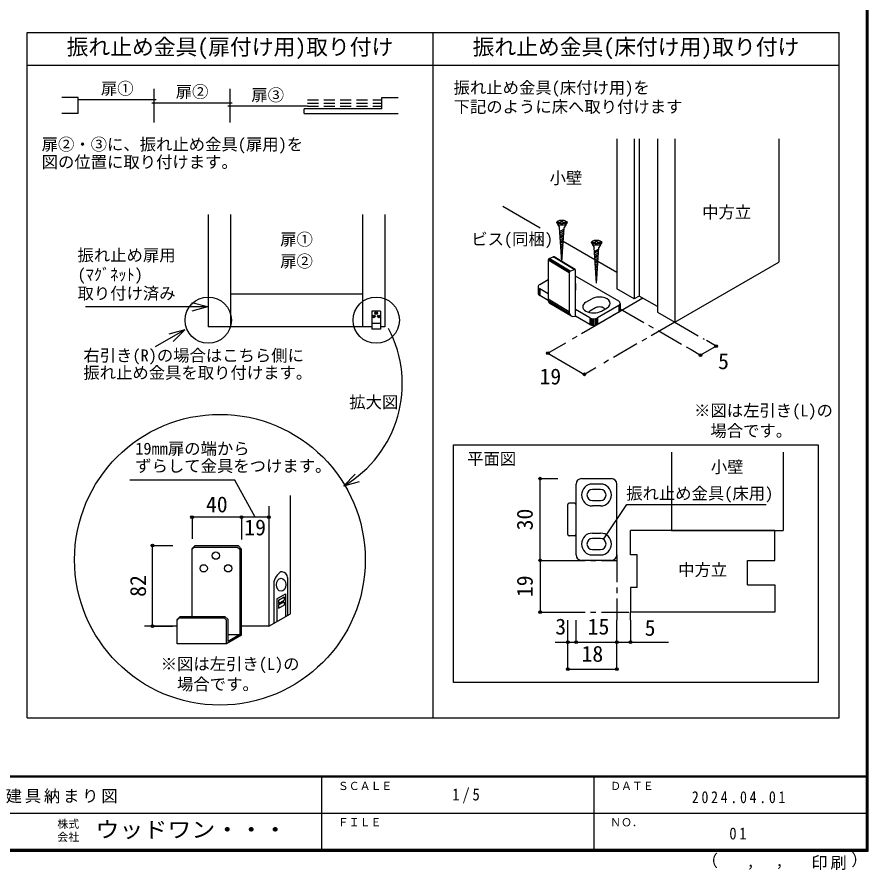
# Model space of a CAD drawing. Units: millimetres at full size, sheet at 1:5, with parts at other scales. Extents: x -973 to 977, y -718 to 696.
# Drawn here: x 195 to 977, y -718 to 65 of the extents above; entities that cross this region are included whole.
import ezdxf
from ezdxf.enums import TextEntityAlignment as Align

# ---------------------------------------------------------------- set-up
doc = ezdxf.new("R2010")
doc.units = ezdxf.units.MM
doc.header["$LTSCALE"] = 5
doc.header["$PDMODE"] = 32
doc.header["$PDSIZE"] = 2.5
doc.linetypes.add('CHAIN1', pattern=[8, 5, -1, 1, -1])
doc.linetypes.add('DASHED2', pattern=[3, 2, -1])
for name, color, linetype in [('0-3_仕上げ', 2, 'Continuous'), ('0-6_扉', 6, 'Continuous'), ('0-7_金物', 7, 'Continuous'), ('0-8_戸当り', 3, 'Continuous'), ('0-A_文字', 7, 'Continuous'), ('0-B_寸法', 7, 'Continuous'), ('1-3_仕上げ', 2, 'Continuous'), ('1-4_枠', 3, 'Continuous'), ('1-7_金物', 7, 'Continuous'), ('1-A_文字', 7, 'Continuous'), ('1-B_寸法', 7, 'Continuous'), ('F-0_補助線', 7, 'Continuous'), ('F-1_枠', 6, 'Continuous'), ('F-A_文字', 7, 'Continuous')]:
    doc.layers.add(name, color=color, linetype=linetype)
doc.styles.add('ＭＳ ゴシック', font='')
doc.styles.get('ＭＳ ゴシック').set_extended_font_data('MS Gothic')

msp = doc.modelspace()

# ---------------------------------------------------------------- linework, layer by layer
at = {"layer": '0-3_仕上げ', "color": 4}
for p, q in [((391.345, -116.211), (391.345, -219.229)), ((512.745, -116.211), (512.745, -219.229)), ((512.745, -189.229), (391.345, -189.229))]:
    msp.add_line(p, q, dxfattribs=at)
at = {"layer": '0-6_扉', "color": 2}
for p, q in [((746.202, -46.613), (746.202, -184.351)), ((766.532, -46.613), (766.532, -190.985)), ((783.325, -46.613), (783.325, -205.784)), ((799.235, -46.613), (799.235, -214.97)), ((894.695, -46.613), (894.695, -159.856)), ((371.045, -116.211), (371.045, -219.229)), ((533.045, -116.211), (533.045, -219.229)), ((766.532, -190.985), (762.112, -193.537)), ((783.325, -200.681), (766.532, -190.985)), ((533.045, -219.229), (529.245, -219.229))]:
    msp.add_line(p, q, dxfattribs=at)
at = {"layer": '0-6_扉', "color": 7}
for p, q in [((641.478, -108.58), (675.772, -128.379)), ((696.994, -140.632), (726.058, -157.412)), ((728.814, -159.003), (746.202, -169.042)), ((358.903, -420.08), (356.095, -422.888)), ((358.216, -421.374), (356.095, -423.495)), ((358.903, -420.08), (398.388, -420.08)), ((398.388, -420.08), (401.64, -423.333)), ((356.095, -485.008), (356.095, -422.888)), ((399.973, -423.495), (399.973, -501.85)), ((401.64, -502.382), (401.64, -423.333)), ((443.836, -449.291), (443.836, -484.155)), ((431.088, -455.602), (431.088, -491.515)), ((433.929, -468.948), (441.964, -464.309)), ((433.929, -468.948), (433.929, -489.874)), ((435.647, -470.048), (440.695, -467.134)), ((440.695, -467.134), (440.695, -470.22)), ((441.964, -464.309), (441.964, -485.235)), ((435.647, -474.489), (440.695, -471.575)), ((440.695, -471.575), (440.695, -474.661)), ((342.319, -487.816), (345.126, -485.008)), ((345.126, -485.008), (386.278, -485.008)), ((386.278, -485.008), (389.158, -487.887)), ((342.319, -488.423), (344.44, -486.302)), ((342.319, -510.336), (342.319, -487.816)), ((344.44, -486.302), (385.742, -486.302)), ((385.742, -486.302), (387.864, -488.423)), ((387.864, -510.336), (387.864, -488.423)), ((401.64, -502.382), (387.864, -510.336)), ((399.973, -501.85), (389.158, -501.85)), ((387.864, -510.336), (342.319, -510.336))]:
    msp.add_line(p, q, dxfattribs=at)
at = {"layer": '0-6_扉', "color": 3}
for p, q in [((371.045, -116.211), (371.045, -219.229)), ((533.045, -116.211), (533.045, -219.229)), ((521.245, -219.229), (371.045, -219.229)), ((446.413, -482.667), (446.413, -374.054)), ((426.539, -494.141), (446.413, -482.667)), ((342.319, -494.141), (312.486, -494.141))]:
    msp.add_line(p, q, dxfattribs=at)
at = {"layer": '0-6_扉', "color": 2}
for points in [[(762.112, -46.613), (762.112, -193.537), (746.202, -184.351)], [(783.325, -205.784), (799.235, -214.97), (894.695, -159.856)]]:
    msp.add_lwpolyline(points, dxfattribs=at)
at = {"layer": '0-6_扉', "color": 3}
msp.add_lwpolyline([(426.539, -383.893), (426.539, -494.141), (401.64, -494.141)], dxfattribs=at)
at = {"layer": '0-6_扉', "color": 7}
for points in [[(358.216, -421.374), (397.852, -421.374), (399.973, -423.495)], [(435.647, -470.048), (435.647, -473.134), (440.695, -470.22)], [(435.647, -474.489), (435.647, -477.575), (440.695, -474.661)], [(401.64, -500.888), (389.158, -508.094), (389.158, -487.887)]]:
    msp.add_lwpolyline(points, dxfattribs=at)
for centre in [(378.034, -429.291), (366.832, -440.952), (389.236, -440.952)]:
    msp.add_circle(centre, 3.355, dxfattribs=at)
for centre, radius, start, end in [((445.376, -456.126), 14.298, 127.57436, 182.10384), ((438.487, -447.172), 3, 84.92261, 127.57436), ((438.257, -449.761), 5.599, 4.8123, 84.92261)]:
    msp.add_arc(centre, radius, start, end, dxfattribs=at)
msp.add_ellipse((437.87, -456.056), major_axis=(0, 5.951), ratio=0.714286, dxfattribs=at)
at = {"layer": '0-7_金物'}
for p, q in [((691.684, -124.857), (693.508, -128.017)), ((691.789, -123.085), (695.152, -123.085)), ((691.789, -123.085), (691.789, -124.119)), ((691.789, -124.119), (695.152, -124.119)), ((695.152, -123.085), (695.152, -121.569)), ((695.152, -121.569), (696.186, -121.569)), ((695.152, -125.635), (695.152, -124.119)), ((696.186, -123.085), (696.186, -121.569)), ((696.186, -123.085), (699.549, -123.085)), ((699.654, -124.857), (697.83, -128.017)), ((699.549, -124.119), (699.549, -123.085)), ((695.581, -159.319), (693.508, -128.017)), ((697.725, -129.592), (693.761, -131.836)), ((697.617, -131.22), (693.861, -133.346)), ((697.51, -132.848), (693.961, -134.857)), ((695.152, -125.635), (696.186, -125.635)), ((695.749, -159.419), (697.83, -128.017)), ((697.402, -134.476), (694.061, -136.367)), ((697.294, -136.104), (694.161, -137.878)), ((697.186, -137.732), (694.261, -139.388)), ((697.078, -139.36), (694.361, -140.899)), ((726.972, -141.457), (726.972, -139.941)), ((726.972, -139.941), (728.005, -139.941)), ((728.005, -141.457), (728.005, -139.941)), ((696.97, -140.988), (694.461, -142.409)), ((696.862, -142.617), (694.561, -143.919)), ((696.755, -144.245), (694.661, -145.43)), ((696.647, -145.873), (694.761, -146.94)), ((696.539, -147.501), (694.861, -148.451)), ((723.503, -143.229), (725.328, -146.388)), ((723.609, -141.457), (726.972, -141.457)), ((723.609, -141.457), (723.609, -142.491)), ((723.609, -142.491), (726.972, -142.491)), ((727.488, -179.007), (725.328, -146.388)), ((729.545, -147.963), (725.581, -150.207)), ((726.972, -144.007), (726.972, -142.491)), ((726.972, -144.007), (728.005, -144.007)), ((727.488, -179.007), (729.649, -146.388)), ((728.005, -141.457), (731.368, -141.457)), ((731.474, -143.229), (729.649, -146.388)), ((731.368, -142.491), (731.368, -141.457)), ((683.972, -156.661), (687.802, -155.054)), ((707.085, -166.545), (687.802, -155.054)), ((707.333, -166.478), (688.05, -154.987)), ((707.564, -166.489), (688.281, -154.998)), ((707.763, -166.578), (688.479, -155.087)), ((696.431, -149.129), (694.961, -149.961)), ((696.323, -150.757), (695.062, -151.471)), ((696.215, -152.385), (695.162, -152.982)), ((696.107, -154.014), (695.262, -154.492)), ((696, -155.642), (695.362, -156.003)), ((729.437, -149.591), (725.681, -151.718)), ((729.329, -151.219), (725.781, -153.228)), ((729.222, -152.847), (725.881, -154.738)), ((729.114, -154.475), (725.981, -156.249)), ((729.006, -156.103), (726.081, -157.759)), ((702.298, -169.636), (683.014, -158.145)), ((683.014, -158.145), (683.014, -193.869)), ((702.33, -169.342), (683.047, -157.852)), ((702.426, -169.041), (683.142, -157.55)), ((702.578, -168.753), (683.295, -157.262)), ((702.776, -168.498), (683.493, -157.007)), ((703.007, -168.293), (683.724, -156.802)), ((703.255, -168.152), (683.972, -156.661)), ((695.892, -157.27), (695.462, -157.513)), ((728.898, -157.732), (726.181, -159.27)), ((728.79, -159.36), (726.281, -160.78)), ((728.682, -160.988), (726.381, -162.291)), ((728.574, -162.616), (726.481, -163.801)), ((728.467, -164.244), (726.581, -165.311)), ((702.298, -169.636), (702.298, -205.36)), ((703.255, -168.152), (707.085, -166.545)), ((708.043, -209.444), (708.043, -167.226)), ((728.359, -165.872), (726.681, -166.822)), ((728.251, -167.5), (726.781, -168.332)), ((728.143, -169.128), (726.881, -169.843)), ((728.035, -170.757), (726.981, -171.353)), ((675.339, -180.357), (683.014, -175.926)), ((747.818, -195.666), (708.043, -172.702)), ((708.32, -179.336), (708.32, -185.46)), ((727.927, -172.385), (727.081, -172.863)), ((727.819, -174.013), (727.182, -174.374)), ((727.711, -175.641), (727.282, -175.884)), ((673.875, -182.398), (673.875, -188.522)), ((674.045, -183.145), (674.045, -189.269)), ((674.545, -183.841), (674.545, -189.965)), ((683.014, -188.87), (675.339, -184.439)), ((675.339, -184.439), (675.339, -190.563)), ((683.118, -195.054), (675.339, -190.563)), ((702.298, -205.36), (683.014, -193.869)), ((702.493, -206.959), (683.21, -195.468)), ((717.766, -196.687), (723.069, -193.625)), ((703.067, -208.284), (683.784, -196.794)), ((703.98, -209.246), (684.697, -197.756)), ((721.301, -210.975), (708.043, -203.321)), ((726.605, -201.79), (721.301, -204.852)), ((747.818, -199.749), (728.372, -210.975)), ((731.908, -204.852), (737.211, -201.79)), ((747.818, -199.749), (747.818, -205.872)), ((748.612, -199.151), (748.612, -205.274)), ((749.112, -198.454), (749.112, -204.578)), ((749.282, -197.707), (749.282, -203.831)), ((521.245, -204.929), (521.245, -221.329)), ((529.245, -204.929), (521.245, -204.929)), ((721.301, -217.099), (708.043, -209.444)), ((721.301, -210.975), (721.301, -217.099)), ((747.818, -205.872), (728.372, -217.099)), ((728.372, -210.975), (728.372, -217.099)), ((529.245, -216.285), (521.245, -216.285)), ((722.337, -211.434), (722.337, -217.558)), ((723.543, -211.723), (723.543, -217.846)), ((724.837, -211.821), (724.837, -217.945)), ((726.131, -211.723), (726.131, -217.846)), ((727.337, -211.434), (727.337, -217.558)), ((596.236, -327.72), (931.094, -327.72)), ((596.236, -545.621), (596.236, -327.72)), ((931.094, -327.72), (931.094, -545.621)), ((931.094, -545.621), (596.236, -545.621))]:
    msp.add_line(p, q, dxfattribs=at)
for points in [[(696.186, -125.635), (696.186, -124.119), (699.549, -124.119)], [(728.005, -144.007), (728.005, -142.491), (731.368, -142.491)], [(529.245, -204.929), (529.245, -221.329), (521.245, -221.329)]]:
    msp.add_lwpolyline(points, dxfattribs=at)
for centre in [(695.669, -123.602), (727.488, -141.974)]:
    msp.add_ellipse(centre, major_axis=(4.71, 0), ratio=0.5, dxfattribs=at)
for centre, major_axis, ratio, start_param, end_param in [((687.802, -156.137), (0.64, 1.074), 0.663414, 6.2296055, 7.0150037), ((683.972, -157.744), (0.64, 1.074), 0.663414, 0.7318184, 2.3026147), ((703.255, -169.234), (0.64, 1.074), 0.663414, 0.7318184, 2.3026147), ((707.085, -167.627), (0.64, 1.074), 0.663414, 5.4442074, 7.0150037), ((698.32, -179.336), (10, 0), 0.57735, 6.047146, 6.5192246), ((678.875, -182.398), (-5, 0), 0.57735, 5.4977871, 7.0685835), ((698.32, -185.46), (10, 0), 0.57735, 6.047146, 6.5192246), ((678.875, -188.522), (-5, 0), 0.57735, 6.2831853, 7.0685835), ((688.759, -191.459), (3.839, 6.443), 0.663414, 2.3026147, 3.0880129), ((730.14, -197.707), (10, 0), 0.57735, 5.4977871, 8.6393798), ((744.282, -197.707), (-5, 0), 0.57735, 2.3561945, 3.9269908), ((724.837, -200.769), (10, 0), 0.57735, 2.3561945, 5.4977871), ((730.14, -203.831), (5, 0), 0.57735, 0.2617994, 2.3561945), ((708.043, -202.949), (3.839, 6.443), 0.663414, 2.3026147, 3.873411), ((724.837, -206.893), (5, 0), 0.57735, 2.3561945, 2.7802255), ((724.837, -208.934), (-5, 0), 0.57735, 0.7853982, 2.3561945), ((744.282, -203.831), (-5, 0), 0.57735, 2.3561945, 3.1415927), ((724.837, -215.058), (-5, 0), 0.57735, 0.7853982, 2.3561945)]:
    msp.add_ellipse(centre, major_axis=major_axis, ratio=ratio, start_param=start_param, end_param=end_param, dxfattribs=at)
for p in [(522.924, -209.639), (525.245, -206.673), (527.566, -209.639)]:
    msp.add_point(p, dxfattribs=at)
at = {"layer": '0-8_戸当り'}
for p, q in [((321.314, -31.791), (321.314, -0.791)), ((391.016, -31.791), (391.016, -0.791))]:
    msp.add_line(p, q, dxfattribs=at)
at = {"layer": '0-8_戸当り', "color": 2}
for p, q in [((323.314, -10.791), (251.613, -10.791)), ((393.016, -13.791), (319.314, -13.791)), ((462.217, -16.791), (389.016, -16.791)), ((459.217, -23.541), (459.217, -19.041)), ((530.419, -19.041), (459.217, -19.041)), ((251.613, -23.541), (236.613, -23.541)), ((459.217, -23.541), (545.419, -23.541))]:
    msp.add_line(p, q, dxfattribs=at)
at = {"layer": '0-8_戸当り', "linetype": 'DASHED2'}
for p, q in [((462.217, -10.791), (530.419, -10.791)), ((462.217, -13.791), (530.419, -13.791)), ((462.217, -16.791), (530.419, -16.791))]:
    msp.add_line(p, q, dxfattribs=at)
at = {"layer": '0-8_戸当り', "color": 2}
for points in [[(251.613, -23.541), (251.613, -8.791), (236.613, -8.791)], [(530.419, -19.041), (530.419, -8.791), (545.419, -8.791)]]:
    msp.add_lwpolyline(points, dxfattribs=at)
at = {"layer": '0-A_文字', "color": 3}
for p, q in [((577.372, -578.141), (577.372, 50.992)), ((950.084, -578.141), (950.084, 50.992)), ((204.659, 20.992), (950.084, 20.992)), ((204.659, -578.141), (950.084, -578.141))]:
    msp.add_line(p, q, dxfattribs=at)
at = {"layer": '0-A_文字', "color": 4}
for p, q in [((370.315, -200.975), (258.297, -200.975)), ((370.315, -200.975), (355.826, -197.093)), ((370.315, -200.975), (355.826, -204.857)), ((349.4, -222.104), (322.401, -237.692)), ((349.4, -222.104), (334.911, -225.986)), ((349.4, -222.104), (338.794, -232.71)), ((395.431, -360.113), (299.146, -360.113)), ((414.09, -394.059), (395.431, -360.113)), ((495.379, -365.279), (505.934, -354.621)), ((495.379, -365.279), (509.849, -361.326)), ((734.093, -413.819), (755.317, -382.452)), ((755.317, -382.452), (883.304, -382.452))]:
    msp.add_line(p, q, dxfattribs=at)
at = {"layer": '0-A_文字', "color": 3}
msp.add_lwpolyline([(204.659, -578.141), (204.659, 50.992), (950.084, 50.992)], dxfattribs=at)
at = {"layer": '0-A_文字'}
for centre, radius in [((371.045, -213.129), 21.25), ((525.245, -213.129), 21.25), ((381.712, -433.032), 133.457)]:
    msp.add_circle(centre, radius, dxfattribs=at)
at = {"layer": '0-A_文字', "color": 4}
msp.add_arc((440.694, -271.62), 108.455, 300.27986, 27.91074, dxfattribs=at)
at = {"layer": '0-B_寸法', "color": 4, "linetype": 'CHAIN1'}
for p, q in [((770.067, -193.027), (701.496, -232.616)), ((749.282, -202.635), (814.338, -240.195)), ((799.235, -214.97), (729.771, -255.075)), ((799.235, -214.97), (826.341, -230.62))]:
    msp.add_line(p, q, dxfattribs=at)
at = {"layer": '0-B_寸法', "color": 4}
for p, q in [((682.712, -243.461), (699.356, -233.852)), ((837.273, -236.931), (828.302, -231.751)), ((814.338, -240.195), (822.978, -245.184)), ((837.273, -236.931), (822.978, -245.184)), ((682.712, -243.461), (716.3, -262.853)), ((726.757, -256.815), (716.3, -262.853)), ((356.095, -394.059), (356.095, -413.888)), ((426.539, -394.059), (356.095, -394.059)), ((401.64, -394.059), (401.64, -414.333)), ((319.903, -420.08), (338.616, -420.08)), ((319.903, -494.141), (319.903, -420.08)), ((319.903, -494.141), (338.616, -494.141))]:
    msp.add_line(p, q, dxfattribs=at)
at = {"layer": '0-B_寸法'}
for p in [(682.712, -243.461), (837.273, -236.931), (822.978, -245.184), (716.3, -262.853), (356.095, -394.059), (401.64, -394.059), (426.539, -394.059), (319.903, -420.08), (319.903, -494.141)]:
    msp.add_point(p, dxfattribs=at)
at = {"layer": '1-3_仕上げ', "color": 7}
msp.add_line((820.248, -406.121), (891.186, -406.121), dxfattribs=at)
at = {"layer": '1-4_枠', "color": 7}
msp.add_line((898.686, -334.171), (898.686, -406.121), dxfattribs=at)
at = {"layer": '1-4_枠'}
for p, q in [((758.686, -428.621), (758.686, -406.121)), ((891.186, -406.121), (758.686, -406.121)), ((764.936, -428.621), (758.686, -428.621)), ((764.936, -458.621), (764.936, -428.621)), ((866.186, -456.121), (866.186, -433.621)), ((764.936, -458.621), (758.686, -458.621)), ((758.686, -458.621), (758.686, -481.121)), ((866.186, -456.121), (891.186, -456.121)), ((891.186, -456.121), (891.186, -481.121)), ((891.186, -481.121), (758.686, -481.121))]:
    msp.add_line(p, q, dxfattribs=at)
at = {"layer": '1-4_枠', "color": 4, "linetype": 'CHAIN1'}
for p, q in [((746.186, -428.621), (746.186, -488.621)), ((691.982, -433.621), (746.186, -433.621)), ((691.982, -481.121), (758.686, -481.121)), ((758.686, -488.621), (758.686, -481.121))]:
    msp.add_line(p, q, dxfattribs=at)
at = {"layer": '1-4_枠', "color": 7}
msp.add_lwpolyline([(796.186, -334.171), (796.186, -406.121), (898.686, -406.121)], dxfattribs=at)
at = {"layer": '1-4_枠'}
msp.add_lwpolyline([(866.186, -433.621), (891.186, -433.621), (891.186, -406.121)], dxfattribs=at)
at = {"layer": '1-7_金物'}
for p, q in [((713.686, -358.621), (741.186, -358.621)), ((708.686, -428.621), (708.686, -363.621)), ((731.186, -363.621), (723.686, -363.621)), ((746.186, -428.621), (746.186, -363.621)), ((731.186, -368.621), (723.686, -368.621)), ((701.186, -409.871), (701.186, -382.371)), ((707.436, -381.121), (702.436, -381.121)), ((723.686, -378.621), (731.186, -378.621)), ((731.186, -383.621), (723.686, -383.621)), ((707.436, -411.121), (702.436, -411.121)), ((723.686, -408.621), (731.186, -408.621)), ((731.186, -413.621), (723.686, -413.621)), ((723.686, -423.621), (731.186, -423.621)), ((723.686, -428.621), (731.186, -428.621)), ((741.186, -433.621), (713.686, -433.621))]:
    msp.add_line(p, q, dxfattribs=at)
for centre, radius, start, end in [((713.686, -363.621), 5, 90, 180), ((741.186, -363.621), 5, 0, 90), ((723.686, -373.621), 10, 90, 270), ((731.186, -373.621), 10, 270, 90), ((723.686, -373.621), 5, 90, 270), ((731.186, -373.621), 5, 270, 90), ((702.436, -382.371), 1.25, 90, 180), ((707.436, -382.371), 1.25, 0, 90), ((702.436, -409.871), 1.25, 180, 270), ((707.436, -409.871), 1.25, 270, 0), ((723.686, -418.621), 10, 90, 270), ((723.686, -418.621), 5, 90, 270), ((731.186, -418.621), 10, 270, 90), ((731.186, -418.621), 5, 270, 90), ((713.686, -428.621), 5, 180, 270), ((741.186, -428.621), 5, 270, 0)]:
    msp.add_arc(centre, radius, start, end, dxfattribs=at)
at = {"layer": '1-B_寸法', "color": 4}
for p, q in [((675.803, -358.621), (691.982, -358.621)), ((675.803, -433.621), (675.803, -358.621)), ((675.803, -433.621), (691.982, -433.621)), ((675.803, -433.621), (675.803, -481.121)), ((675.803, -481.121), (691.982, -481.121)), ((701.186, -508.621), (701.186, -488.621)), ((708.686, -508.621), (708.686, -488.621)), ((746.186, -533.621), (746.186, -488.621)), ((758.686, -488.621), (758.686, -508.637)), ((689.621, -508.621), (708.686, -508.621)), ((701.186, -533.621), (701.186, -508.621)), ((708.686, -508.621), (746.186, -508.621)), ((746.186, -508.637), (793.564, -508.637)), ((701.186, -533.621), (746.186, -533.621))]:
    msp.add_line(p, q, dxfattribs=at)
at = {"layer": '1-B_寸法'}
for p in [(675.803, -358.621), (675.803, -433.621), (675.803, -481.121), (701.186, -508.621), (708.686, -508.621), (746.186, -508.621), (746.186, -508.637), (758.686, -508.637), (701.186, -533.621), (746.186, -533.621)]:
    msp.add_point(p, dxfattribs=at)
at = {"layer": 'F-1_枠'}
for p, q in [((974.986, 695.833), (974.986, -700.833)), ((975.82, 695.833), (975.82, -700.833)), ((976.653, 695.833), (976.653, -700.833)), ((976.653, -631.667), (-973.347, -631.667)), ((976.653, -632.5), (-973.347, -632.5)), ((474.986, -632.5), (474.986, -699.167)), ((724.986, -632.5), (724.986, -699.167)), ((1.653, -665.833), (974.986, -665.834)), ((976.653, -699.167), (-973.347, -699.167)), ((976.653, -700), (-973.347, -700)), ((976.653, -700.833), (-973.347, -700.833))]:
    msp.add_line(p, q, dxfattribs=at)

# ---------------------------------------------------------------- texts
at = {"layer": '0-A_文字', "style": 'ＭＳ ゴシック'}
for s, height, p in [('振れ止め金具(扉付け用)取り付け', 14.66, (241.016, 25.992)), ('振れ止め金具(床付け用)取り付け', 14.66, (613.728, 25.992)), ('扉①', 11, (272.463, -9.258)), ('扉②', 11, (341.165, -12.258)), ('扉③', 11, (410.616, -15.258)), ('振れ止め金具(床付け用)を', 11, (596.281, -8.467)), ('下記のように床へ取り付けます', 11, (596.281, -26.003)), ('小壁', 11, (684.389, -91.384)), ('中方立', 11, (824.465, -122.832)), ('扉①', 11, (437.045, -147.782)), ('振れ止め扉用', 11, (250.993, -162.282)), ('扉②', 11, (437.045, -167.82)), ('(ﾏｸﾞﾈｯﾄ)', 11, (250.993, -180.094)), ('取り付け済み', 11, (250.993, -197.283)), ('拡大図', 11, (500.462, -297.19)), ('平面図', 11, (608.678, -349.197)), ('小壁', 11, (832.436, -356.629)), ('中方立', 11, (802.436, -451.121))]:
    msp.add_text(s, height=height, dxfattribs=at).set_placement(p, align=Align.BOTTOM_LEFT)
at = {"layer": '0-B_寸法', "style": 'ＭＳ ゴシック'}
for s, height, p in [('扉②・③に、振れ止め金具(扉用)を', 11, (218.063, -60.539)), ('図の位置に取り付けます。', 11, (218.063, -76.74)), ('ビス(同梱)', 11, (612.488, -147.509)), ('右引き(R)の場合はこちら側に', 11, (256.37, -254.299)), ('5', 14.66, (839.044, -262.5)), ('振れ止め金具を取り付けます。', 11, (256.37, -270.154)), ('19', 14.66, (675.092, -276.559)), ('※図は左引き(L)の', 11, (817.034, -304.859)), ('\u3000場合です。', 11, (817.034, -323.44)), ('19㎜扉の端から', 11, (303.992, -339.839)), ('ずらして金具をつけます。', 11, (303.992, -355.734)), ('40', 14.66, (368.868, -393.946)), ('19', 14.66, (404.09, -415.076)), ('※図は左引き(L)の', 11, (327.337, -537.518)), ('\u3000場合です。', 11, (327.337, -556.099))]:
    msp.add_text(s, height=height, dxfattribs=at).set_placement(p, align=Align.BOTTOM_LEFT)
msp.add_text('82', height=14.66, rotation=90, dxfattribs=at).set_placement((318.243, -467.11), align=Align.BOTTOM_LEFT)
at = {"layer": '1-A_文字', "style": 'ＭＳ ゴシック'}
msp.add_text('振れ止め金具(床用)', height=11, dxfattribs=at).set_placement((754.721, -380.953), align=Align.BOTTOM_LEFT)
at = {"layer": '1-B_寸法', "style": 'ＭＳ ゴシック'}
for s, p in [('30', (673.303, -406.121)), ('19', (673.303, -467.371))]:
    msp.add_text(s, height=14.66, rotation=90, dxfattribs=at).set_placement(p, align=Align.BOTTOM_LEFT)
for s, p in [('3', (689.621, -506.121)), ('15', (719.311, -506.121)), ('5', (771.654, -507.248)), ('18', (713.686, -531.121))]:
    msp.add_text(s, height=14.66, dxfattribs=at).set_placement(p, align=Align.BOTTOM_LEFT)
at = {"layer": 'F-0_補助線', "insert": (184.986, -656.667), "char_height": 11, "attachment_point": 7, "style": 'ＭＳ ゴシック'}
msp.add_mtext('\\T1.17;建具納まり図', dxfattribs=at)
at = {"layer": 'F-A_文字', "style": 'ＭＳ ゴシック'}
for s, height, p in [('ＳＣＡＬＥ', 7.331, (489.986, -646.667)), ('ＤＡＴＥ', 7.331, (739.986, -646.667)), ('株式', 7.331, (232.486, -681.5)), ('ＦＩＬＥ', 7.331, (489.986, -680)), ('ＮＯ．', 7.331, (739.986, -680.001)), ('会社', 7.331, (232.486, -693.5)), ('（', 11, (823.992, -718.052)), ('）', 11, (961.387, -717.355)), (',', 11, (891.686, -717.588)), (',', 11, (865.199, -718.052))]:
    msp.add_text(s, height=height, dxfattribs=at).set_placement(p, align=Align.BOTTOM_LEFT)
at = {"layer": 'F-A_文字', "style": 'ＭＳ ゴシック', "width": 1.1}
msp.add_text('ウッドワン・・・', height=14.66, dxfattribs=at).set_placement((267.486, -692.5), align=Align.BOTTOM_LEFT)
at = {"layer": 'F-A_文字', "char_height": 11, "attachment_point": 7, "style": 'ＭＳ ゴシック'}
for s, insert in [('\\T1.38;\\W0.9;1/5', (594.986, -656.667)), ('\\T1.39;\\W0.85;2024.04.01', (814.986, -656.667)), ('\\T1.36;\\W0.9;01', (849.361, -690.001)), ('\\T1.17;印刷', (924.678, -717.82))]:
    msp.add_mtext(s, dxfattribs=dict(at, insert=insert))

doc.saveas('drawing.dxf')
